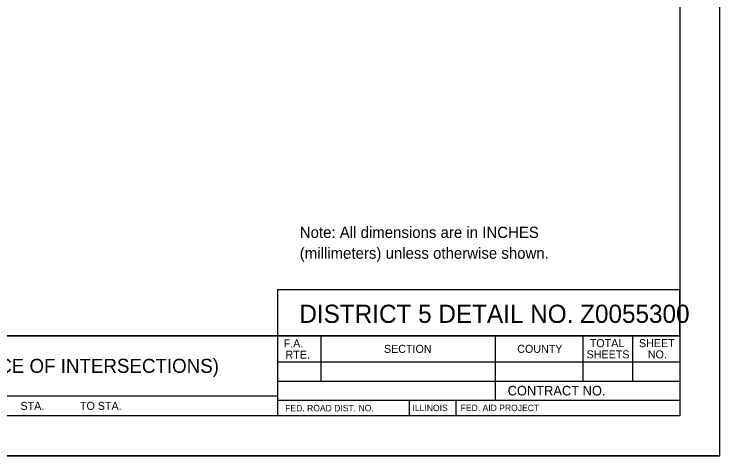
# Model space of a CAD drawing. Extents: x 98420 to 99100, y 99990 to 100430.
# Drawn here: x 98923.6 to 99099.9, y 99989.6 to 100100 of the extents above; entities that cross this region are included whole.
import ezdxf

# ---------------------------------------------------------------- set-up
doc = ezdxf.new("R2010")
doc.units = 0
for name, color, linetype in [('Sheets_50 Reference Boundary', 7, 'Continuous'), ('Sheets_General Details', 7, 'Continuous'), ('Sheets_Printer Plotting Border', 7, 'Continuous')]:
    doc.layers.add(name, color=color, linetype=linetype)

msp = doc.modelspace()

# ---------------------------------------------------------------- linework, layer by layer
at = {"layer": 'Sheets_50 Reference Boundary'}
msp.add_lwpolyline([(98459.91, 100419.58), (99089.91, 100419.58), (99089.91, 100019.58), (98459.91, 100019.58)], close=True, dxfattribs=at)
at = {"layer": 'Sheets_General Details'}
for p, q in [((99099.91, 99989.58), (99099.91, 100429.58)), ((98459.91, 100019.58), (99089.91, 100019.58)), ((98989.4, 100019.58), (98989.4, 99999.58)), ((99000.2, 100019.58), (99000.2, 100008.28)), ((99043.8, 100019.58), (99043.8, 100003.48)), ((99065.64, 100019.58), (99065.64, 100008.28)), ((99078.06, 100019.58), (99078.06, 100008.28)), ((98989.4, 100013.08), (99089.91, 100013.08)), ((98989.4, 100008.28), (99089.91, 100008.28)), ((98835.4, 100004.58), (98989.4, 100004.58)), ((98989.4, 100003.48), (99089.91, 100003.48)), ((99022.34, 100003.48), (99022.34, 99999.58)), ((99033.94, 100003.48), (99033.94, 99999.58)), ((99099.91, 99989.58), (98419.91, 99989.58))]:
    msp.add_line(p, q, dxfattribs=at)
for points in [[(98459.91, 100419.58), (99089.91, 100419.58), (99089.91, 99999.58), (98459.91, 99999.58)], [(98989.4, 100019.58), (99089.91, 100019.58), (99089.91, 100031.07), (98989.4, 100031.07)]]:
    msp.add_lwpolyline(points, close=True, dxfattribs=at)
at = {"layer": 'Sheets_Printer Plotting Border'}
msp.add_lwpolyline([(98419.91, 99989.58), (99099.91, 99989.58), (99099.91, 100429.58), (98419.91, 100429.58)], close=True, dxfattribs=at)

# ---------------------------------------------------------------- texts
at = {"layer": 'Sheets_General Details'}
for s, height, p in [('Note: All dimensions are in INCHES', 2.8003, (98994.97, 100044.04)), ('(millimeters) unless otherwise shown.', 2.8003, (98994.97, 100038.84)), ('DISTRICT 5 DETAIL NO. Z0055300   ', 4.5381, (98994.87, 100022.82)), ('F.A.', 2, (98990.94, 100016.68)), ('TOTAL', 2, (99067.41, 100016.75)), ('SHEET', 2, (99079.7, 100016.75)), ('SECTION', 2, (99016, 100015.33)), ('COUNTY', 2, (99049.29, 100015.33)), ('RTE.', 2, (98991.4, 100013.88)), ('SHEETS', 2, (99066.62, 100013.95)), ('NO.', 2, (99081.91, 100013.95)), ('RUMBLE STRIP (ADVANCE OF INTERSECTIONS)', 3.5, (98866.09, 100010.33)), ('CONTRACT NO.      ', 2.4, (99046.91, 100004.68)), ('STA.            TO STA.            ', 2, (98925.21, 100001.08)), ('FED. ROAD DIST. NO.  ', 1.6, (98991.33, 100000.73)), ('ILLINOIS', 1.6, (99023.13, 100000.77)), ('FED. AID PROJECT', 1.6, (99035.16, 100000.77))]:
    msp.add_text(s, height=height, dxfattribs=at).set_placement(p)

doc.saveas('drawing.dxf')
